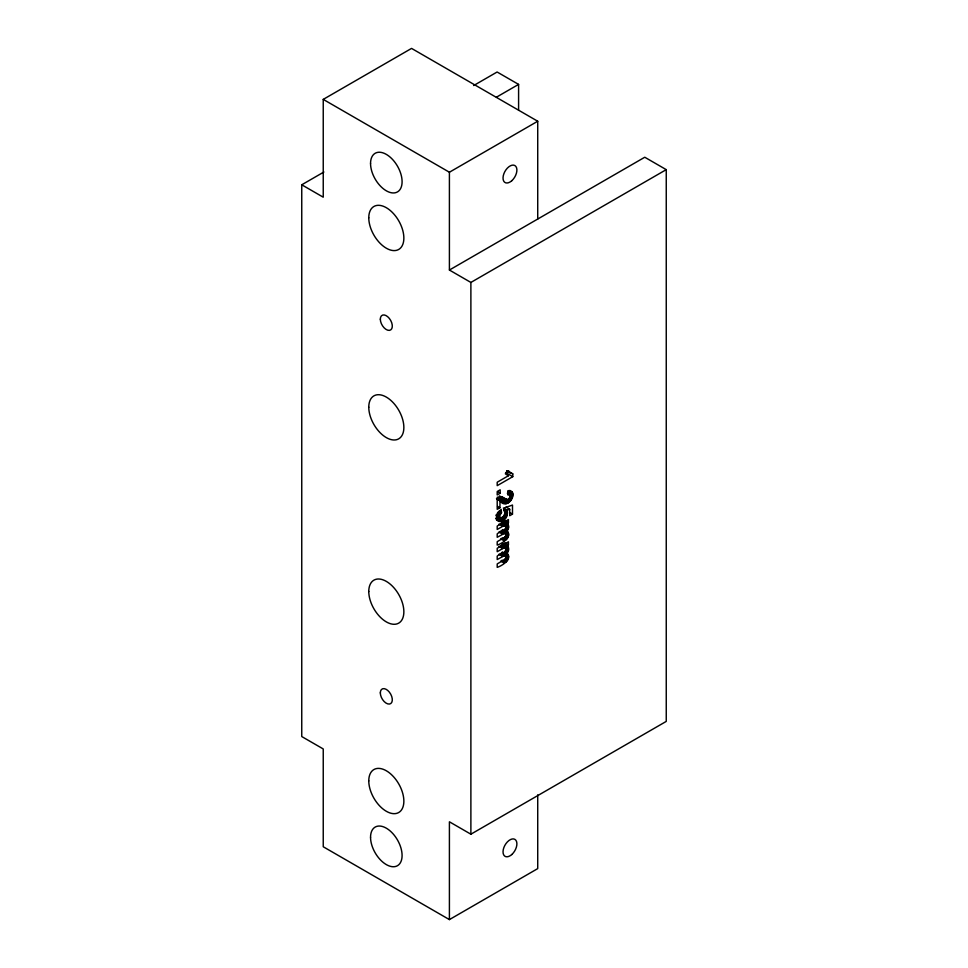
<?xml version="1.0" encoding="UTF-8"?>
<svg xmlns="http://www.w3.org/2000/svg" width="968" height="968" viewBox="0 0 968 968"><rect width="100%" height="100%" fill="white"/><g stroke="black" fill="none" stroke-linecap="round" stroke-linejoin="round"><path stroke-width="1.45" d="M499.96 500.916C507.716 511.624 519.84 489.699 508.176 491.357L507.885 494.95L510.16 495.108C510.221 504.485 501.618 495.301 497.201 497.298L497.201 509.325L499.96 507.728L499.96 500.916L497.552 499.524M505.974 507.087L509.712 509.241L509.712 515.714L512.495 514.117L512.495 505.042L504.425 507.934L504.074 510.922C507.159 513.209 503.191 518.195 500.069 517.807L499.319 516.416L501.497 512.629L501.182 509.386C487.364 522.575 509.894 526.265 507.075 510.233L503.336 508.067M508.575 525.539L502.344 521.946L502.344 524.232L508.575 527.838L506.893 531.299C513.028 536.829 501.593 543.81 497.201 545.105L497.201 541.681L504.994 537.095L506.409 534.542L504.921 533.138L497.201 537.3L497.201 533.876C499.355 531.384 507.837 530.452 506.046 525.539L504.05 525.576L497.201 529.46L497.201 526.035L508.43 519.55L508.43 522.708L506.893 523.591L508.236 524.68L508.575 527.838M502.344 529.605L502.331 532.025L508.563 535.619M508.575 547.779L502.344 544.185L502.344 546.484L508.575 550.078L506.893 553.539C513.028 559.068 501.593 566.05 497.201 567.357L497.201 563.92L504.994 559.335L506.409 556.781L504.921 555.378L497.201 559.552L497.201 556.116C499.355 553.623 507.837 552.692 506.046 547.791L504.05 547.827L497.201 551.712L497.201 548.275L508.43 541.79L508.43 544.948L506.893 545.843L508.236 546.92L508.575 550.078M502.344 551.845L502.331 554.265L508.563 557.858M505.49 503.541L497.056 498.677L501.702 496.596M502.404 520.736L496.173 517.13L498.254 515.533M537.724 794.885L537.724 868.611L449.406 919.6L323.239 846.758L323.239 748.954L301.75 736.551L301.75 184.791L323.239 197.194L323.239 99.389L411.557 48.4L537.724 121.242L537.724 219.046M301.75 184.791L323.893 172.014M473.679 85.535L497.116 72.007L518.594 84.397L518.594 110.098M496.402 97.211L518.594 84.397M323.239 99.389L449.406 172.231L537.724 121.242M449.406 172.231L449.406 270.036L644.761 157.239L666.25 169.642L666.25 721.402L470.884 834.198L449.406 821.796L449.406 919.6M449.406 270.036L470.884 282.438L666.25 169.642M510.293 473.146L508.841 471.065L506.143 472.626L508.406 475.76L497.201 482.221L497.201 485.658L512.774 476.667L512.774 473.884L507.982 471.113M500.178 493.232L497.201 494.95L497.201 491.514L500.178 489.796L500.178 493.232L497.685 491.792M507.075 510.233L509.712 509.241M512.774 473.884L506.651 471.053M507.002 470.763L509.398 472.154M505.586 472.517L512.774 476.667M505.296 473.8L508.406 475.76M509.761 490.437L512.169 491.829M508.89 490.51L512.508 492.591M507.885 490.752L512.701 493.535M507.946 491.877L512.774 494.66M507.873 493.172L512.689 495.955M507.329 493.22L509.749 494.612M507.752 493.716L510.16 495.108M510.051 495.81L512.459 497.201M509.664 497.007L512.072 498.399M509.12 498.145L511.527 499.536M508.466 499.185L510.874 500.577M502.513 497.068L510.148 501.472M499.391 495.87L506.421 499.851M500.904 497.346L509.337 502.223M500.02 497.951L508.454 502.828M498.992 498.435L507.438 503.312M498.024 498.677L506.458 503.541M496.475 498.726L504.473 503.312M503.711 509.011L507.45 511.177M510.003 512.677L512.495 514.117M497.552 506.337L499.96 507.728M503.844 510.124L507.571 512.29M504.994 511.999L507.486 513.439M504.727 513.161L507.22 514.601M499.004 511.201L501.497 512.629M504.28 514.347L506.772 515.787M498.096 512.011L500.589 513.439M503.65 515.545L506.143 516.985M497.407 512.979L499.899 514.419M502.876 516.694L505.369 518.134M496.971 514.008L499.464 515.448M501.993 517.698L504.485 519.138M496.826 514.988L499.319 516.416M497.286 515.654L501.025 517.819M495.761 515.145L500.069 517.807M497.274 516.404L503.493 519.997M504.691 520.554L508.43 522.708M502.694 521.159L507.68 524.039M503.251 521.8L508.236 524.68M496.487 518.316L501.472 521.195M495.604 518.582L500.589 521.462M497.274 520.094L499.766 521.534M502.452 523.01L508.684 526.604M496.499 519.985L498.992 521.425M501.847 523.107L506.046 525.539M501.23 523.095L506.324 526.06M502.67 524.608L506.409 526.761M500.311 523.422L504.05 525.576M505.756 527.584L508.248 529.024M498.919 524.16L502.658 526.314M505.187 528.746L507.68 530.186M504.413 529.859L507.68 531.735M504.509 530.21L508.248 532.376M503.59 530.331L508.575 533.199M502.452 530.633L508.684 534.227M501.823 530.972L506.034 533.404M501.182 530.972L506.312 533.9M502.67 532.388L506.409 534.542M500.226 531.311L503.965 533.465M505.695 535.498L508.188 536.938M498.859 532.037L502.598 534.191M505.078 536.72L507.559 538.16M504.219 537.833L506.712 539.261M502.029 537.918L505.768 540.071M500.65 538.801L504.376 540.967M504.691 542.794L508.43 544.948M502.694 543.399L507.68 546.279M503.251 544.04L508.236 546.92M502.452 545.25L508.684 548.844M501.847 545.347L506.046 547.791M501.23 545.335L506.324 548.299M502.67 546.847L506.409 549.001M500.311 545.662L504.05 547.827M505.756 549.824L508.248 551.264M498.919 546.4L502.658 548.553M505.187 550.986L507.68 552.425M504.413 552.111L507.68 553.974M504.509 552.45L508.248 554.616M503.59 552.571L508.575 555.438M502.452 552.873L508.684 556.467M501.823 553.212L506.034 555.644M501.182 553.212L506.312 556.14M502.67 554.628L506.409 556.781M500.226 553.551L503.965 555.705M505.695 557.737L508.188 559.177M498.859 554.277L502.598 556.431M505.078 558.959L507.559 560.399M504.219 560.073L506.712 561.513M502.029 560.157L505.768 562.311M500.65 561.053L504.376 563.207M470.884 282.438L470.884 834.198M380.327 692.87A8.482 4.901 60 0 0 389.317 704.063A8.482 4.901 60 0 0 389.317 692.072A8.482 4.901 60 0 0 380.327 692.87M368.772 591.509A24.817 14.326 60 0 0 395.089 624.251A24.817 14.326 60 0 0 395.089 589.161A24.817 14.326 60 0 0 368.772 591.509M370.55 837.284A22.3 12.874 60 0 0 394.206 866.711A22.3 12.874 60 0 0 394.206 835.178A22.3 12.874 60 0 0 370.55 837.284M368.772 780.898A24.817 14.326 60 0 0 395.089 813.64A24.817 14.326 60 0 0 395.089 778.55A24.817 14.326 60 0 0 368.772 780.898M511.757 854.55A9.813 5.663 -60 0 0 514.867 839.353A9.813 5.663 -60 0 0 503.263 849.65A9.813 5.663 -60 0 0 511.757 854.55M380.327 319.186A8.482 4.901 60 0 0 389.317 330.378A8.482 4.901 60 0 0 389.317 318.387A8.482 4.901 60 0 0 380.327 319.186M368.772 407.213A24.817 14.326 60 0 0 395.089 439.956A24.817 14.326 60 0 0 395.089 404.866A24.817 14.326 60 0 0 368.772 407.213M370.55 163.495A22.3 12.874 60 0 0 394.206 192.922A22.3 12.874 60 0 0 394.206 161.378A22.3 12.874 60 0 0 370.55 163.495M368.772 217.824A24.817 14.326 60 0 0 395.089 250.567A24.817 14.326 60 0 0 395.089 215.477A24.817 14.326 60 0 0 368.772 217.824M511.757 180.75A9.813 5.663 -60 0 0 514.867 165.552A9.813 5.663 -60 0 0 503.263 175.849A9.813 5.663 -60 0 0 511.757 180.75"/></g></svg>
